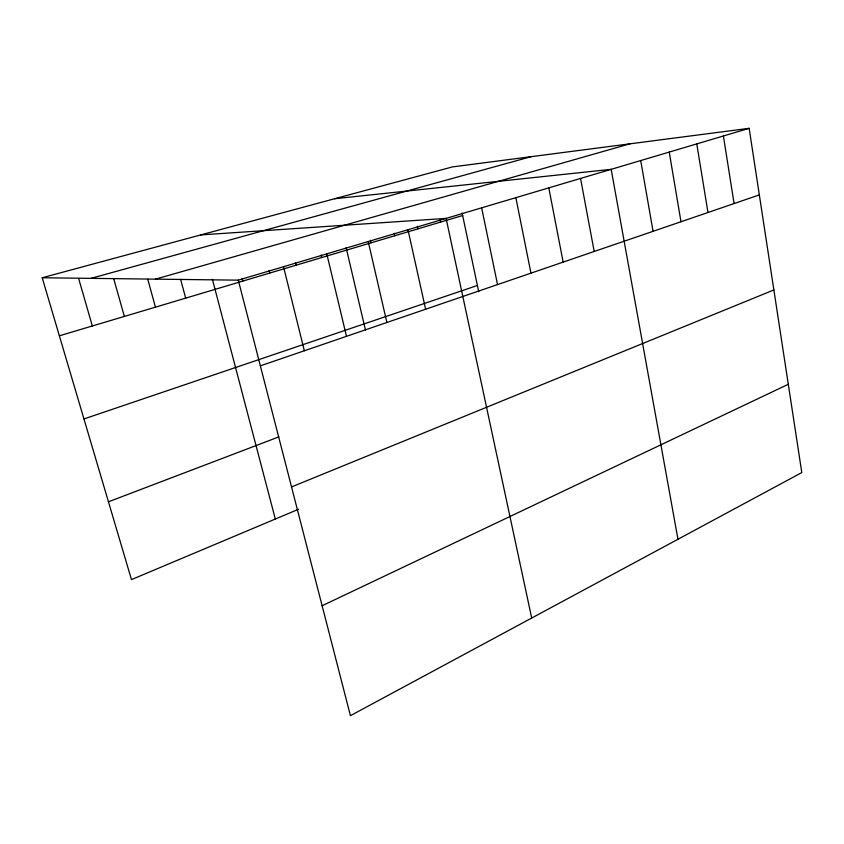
<?xml version="1.0" encoding="UTF-8"?>
<svg xmlns="http://www.w3.org/2000/svg" width="844" height="844" viewBox="0 0 844 844"><rect width="100%" height="100%" fill="white"/><g stroke="black" fill="none" stroke-linecap="round" stroke-linejoin="round"><path stroke-width="1.27" d="M322.123 605.739L788.296 384.284M298.713 509.185L131.464 579.606L42.2 277.76L452.405 166.912L749.155 128.33L801.8 472.566L350.429 715.67L238.293 280.155L42.2 277.76M291.539 486.935L773.874 289.935M108.454 501.8L278.805 436.897M260.353 365.842L759.336 194.911M83.957 418.951L477.409 285.472M59.365 335.817L462.649 215.515M238.293 280.155L749.155 128.33M155.465 279.142L629.888 143.839M91.046 278.351L531.119 156.678M334.625 198.741L611.172 169.338L677.964 539.263M200.745 234.917L446.096 218.396L531.699 618.04M78.682 278.647L92.344 325.984M113.729 278.72L124.353 316.426M147.763 279.237L155.444 307.153M180.616 279.343L185.669 298.143M212.382 279.248L275.323 519.039M242.133 278.604L242.777 281.105M269.141 270.523L269.785 273.055M283.51 266.715L304.357 350.766M295.474 262.706L296.086 265.206M321.1 255.025L321.712 257.557M326.786 253.854L346.494 336.334M346.103 247.608L365.494 330.152M370.463 240.308L371.043 242.84M368.227 241.542L386.879 322.503M394.232 233.25L394.792 235.761M407.968 229.726L425.619 309.231M417.411 226.297L417.97 228.851M440.041 219.588L440.579 222.099M462.111 212.962L478.717 291.686M481.65 207.835L497.538 284.597M515.863 197.665L530.96 273.15M548.811 187.874L563.159 262.115M580.556 178.443L594.197 251.48M640.712 160.56L653.066 231.319M669.229 152.089L680.992 221.75M696.775 143.902L707.979 212.498M723.403 135.989L734.08 203.562"/></g></svg>
